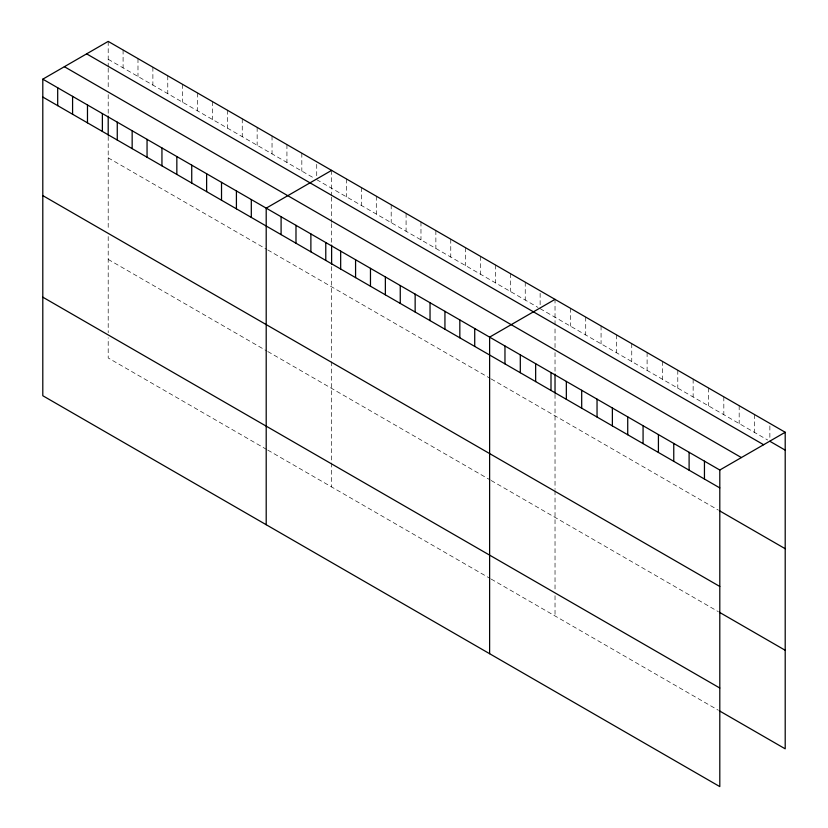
<?xml version="1.0" encoding="UTF-8"?>
<svg xmlns="http://www.w3.org/2000/svg" width="828" height="828" viewBox="0 0 828 828"><rect width="100%" height="100%" fill="white"/><g stroke="black" fill="none" stroke-linecap="round" stroke-linejoin="round"><path stroke-width="0.62" stroke-dasharray="4.14 3.1" d="M555.029 352.635L555.029 372.848M555.029 347.574L555.029 326.097M555.029 324.824L555.029 299.374M108.199 59.274L313.533 177.823M316.72 179.666L538.003 307.416M540.135 308.647L767.67 440.02M108.199 157.848L266.719 249.363M267.786 249.973L490.135 378.344M491.19 378.965L718.342 510.11M108.199 259.402L266.719 350.917M267.786 351.538L490.135 479.909M491.19 480.519L718.342 611.664M266.719 449.49L108.199 357.975L108.199 337.752M267.786 450.101L490.135 578.472M491.19 579.093L718.342 710.238M769.864 425.965L769.864 438.726M754.515 414.549L754.515 432.423M739.176 405.689L739.176 423.563M723.827 396.829L723.827 414.704M708.478 387.97L708.478 405.844M693.139 379.11L693.139 396.985M677.79 370.251L677.79 388.125M662.441 361.391L662.441 379.265M647.103 352.531L647.103 370.406M631.754 343.672L631.754 361.546M616.405 334.812L616.405 352.687M601.066 325.953L601.066 343.827M585.717 317.093L585.717 334.967M570.368 308.233L570.368 326.108M555.029 394.335L555.029 489.441M555.029 490.714L555.029 590.664M555.029 595.725L555.029 615.939M540.135 293.329L540.135 306.091M525.242 282.172L525.242 300.046M510.338 273.571L510.338 291.446M495.444 264.97L495.444 282.855M480.55 256.38L480.55 274.254M465.657 247.779L465.657 265.653M450.763 239.178L450.763 257.053M435.87 230.577L435.87 248.452M420.976 221.976L420.976 239.851M406.082 213.386L406.082 231.26M391.189 204.785L391.189 222.66M376.295 196.184L376.295 214.059M361.401 187.583L361.401 205.458M346.508 178.983L346.508 196.857M331.614 170.382L331.614 195.843M331.614 197.105L331.614 222.38M331.614 223.643L331.614 243.867M331.614 266.616L331.614 360.459M331.614 361.732L331.614 461.682M331.614 462.945L331.614 486.957M316.72 164.337L316.72 177.109M301.827 153.19L301.827 171.065M286.933 144.589L286.933 162.464M272.039 135.989L272.039 153.863M257.146 127.388L257.146 145.262M242.252 118.787L242.252 136.661M227.358 110.196L227.358 128.071M212.465 101.596L212.465 119.47M197.561 92.995L197.561 110.869M182.667 84.394L182.667 102.268M167.773 75.793L167.773 93.667M152.88 67.192L152.88 85.077M137.986 58.602L137.986 76.476M123.093 50.001L123.093 67.875M108.199 41.4L108.199 66.861M108.199 68.124L108.199 89.6M108.199 94.661L108.199 114.875M108.199 136.361L108.199 230.205M108.199 236.549L108.199 332.701"/><path stroke-width="1.24" d="M42.797 79.167L719.801 470.025L719.801 786.6L42.797 395.732L42.797 79.167L108.199 41.4L785.203 432.268L785.203 748.833L719.439 710.869M331.614 170.382L266.202 208.149L266.202 524.724M555.029 299.374L489.617 337.131L489.617 653.706M719.801 470.025L785.203 432.268M769.864 441.283L785.203 450.142M86.619 53.861L763.623 444.729M64.377 66.706L741.381 457.563M42.797 97.042L719.801 487.909M719.439 510.741L785.203 548.716M42.797 195.605L719.801 586.472M719.439 612.296L785.203 650.27M42.797 297.169L719.801 688.027M704.452 461.165L704.452 479.05M689.103 452.305L689.103 470.19M673.764 443.446L673.764 461.331M658.415 434.586L658.415 452.471M643.077 425.727L643.077 443.611M627.727 416.867L627.727 434.752M612.378 408.007L612.378 425.892M597.04 399.148L597.04 417.033M581.691 390.288L581.691 408.173M566.342 381.429L566.342 399.303M555.029 374.111L555.029 393.072M551.003 372.569L551.003 390.443M535.654 363.709L535.654 381.584M520.305 354.85L520.305 372.724M504.966 345.99L504.966 363.865M474.723 328.54L474.723 346.414M459.83 319.939L459.83 337.814M444.936 311.338L444.936 329.213M430.042 302.737L430.042 320.612M415.149 294.137L415.149 312.011M400.255 285.536L400.255 303.421M385.362 276.945L385.362 294.82M370.468 268.344L370.468 286.219M355.574 259.744L355.574 277.618M340.67 251.143L340.67 269.017M331.614 245.129L331.614 264.08M325.777 242.542L325.777 260.416M310.883 233.951L310.883 251.826M295.989 225.351L295.989 243.225M281.096 216.75L281.096 234.624M251.308 199.548L251.308 217.422M236.415 190.947L236.415 208.822M221.521 182.357L221.521 200.231M206.627 173.756L206.627 191.63M191.734 165.155L191.734 183.029M176.84 156.554L176.84 174.429M161.946 147.953L161.946 165.828M147.053 139.352L147.053 157.227M132.159 130.762L132.159 148.636M117.265 122.161L117.265 140.036M108.199 116.137L108.199 135.099M102.372 113.56L102.372 131.435M87.478 104.959L87.478 122.834M72.585 96.358L72.585 114.233M57.691 87.758L57.691 105.642"/></g></svg>
